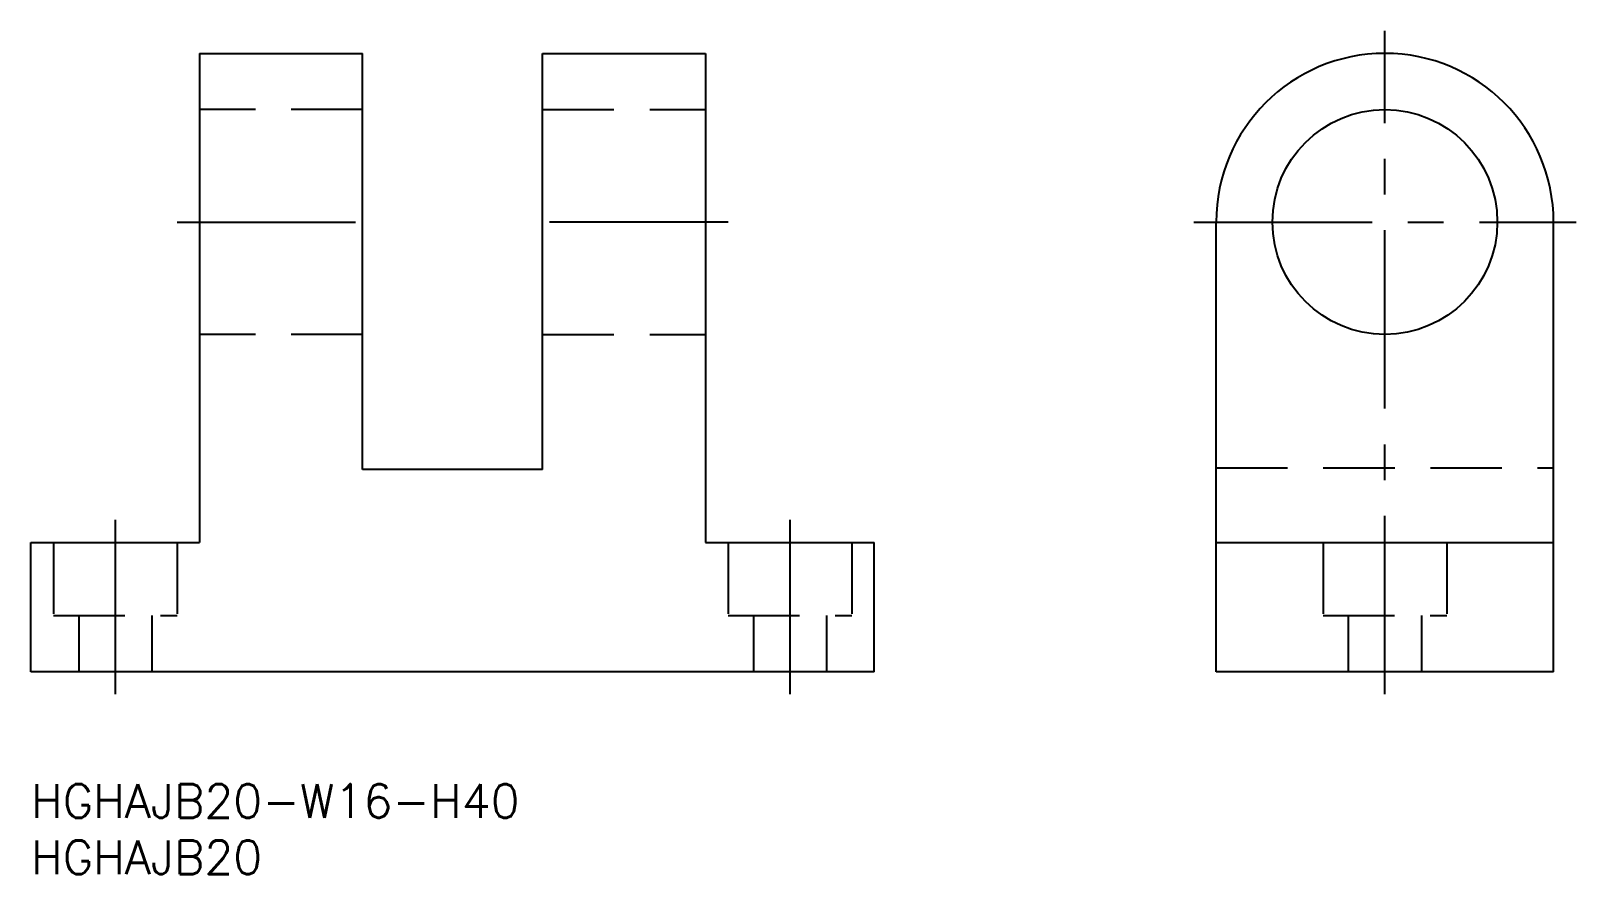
# Model space of a CAD drawing. Extents: x 0 to 137, y -8 to 67.
import ezdxf

# ---------------------------------------------------------------- set-up
doc = ezdxf.new("R2010")
doc.units = 0
doc.header["$LTSCALE"] = 0.5
doc.linetypes.add('CENTER', pattern=[50.8, 31.75, -6.35, 6.35, -6.35])
doc.linetypes.add('DASHED', pattern=[19.05, 12.7, -6.35])
doc.layers.get('0').update_dxf_attribs({"linetype": 'CONTINUOUS'})
for name, color, linetype in [('MSM_CENTER', 1, 'CENTER'), ('MSM_CONTINUOUS', 7, 'CONTINUOUS'), ('MSM_DASHED', 4, 'DASHED'), ('MSM_PART_NUMBER', 7, 'CONTINUOUS')]:
    doc.layers.add(name, color=color, linetype=linetype)
doc.styles.get("Standard").update_dxf_attribs({"font": 'txt.shx', "height": 3, "bigfont": 'bigfont.shx'})

# ---------------------------------------------------------------- blocks, each defined once
blk = doc.blocks.new('*U2')
at = {"layer": 'MSM_PART_NUMBER'}
blk.add_text('HGHAJB20-W16-H40', height=3, dxfattribs=at).set_placement((0, -3))
blk = doc.blocks.new('*U3')
at = {"layer": 'MSM_PART_NUMBER'}
blk.add_text('HGHAJB20', height=3, dxfattribs=at).set_placement((0, -8))

msp = doc.modelspace()

# ---------------------------------------------------------------- linework, layer by layer
at = {"color": 7, "linetype": 'CONTINUOUS'}
for p, q in [((15, 65), (15, 21.5)), ((29.5, 28), (29.5, 65)), ((45.5, 28), (45.5, 65)), ((60, 65), (60, 21.5)), ((105.4, 10), (105.4, 50)), ((135.4, 10), (135.4, 50)), ((45.5, 28), (29.5, 28)), ((0, 10), (0, 21.5)), ((0, 21.5), (15, 21.5)), ((60, 21.5), (75, 21.5)), ((75, 10), (75, 21.5)), ((105.4, 21.5), (135.4, 21.5)), ((75, 10), (0, 10)), ((135.4, 10), (105.4, 10))]:
    msp.add_line(p, q, dxfattribs=at)
msp.add_circle((120.4, 50), 10, dxfattribs=at)
msp.add_arc((120.4, 50), 15, 0, 180, dxfattribs=at)
at = {"layer": 'MSM_CENTER'}
for p, q in [((120.4, 8), (120.4, 67)), ((13, 50), (31.5, 50)), ((62, 50), (43.5, 50)), ((103.4, 50), (137.4, 50)), ((7.5, 23.5), (7.5, 8)), ((67.5, 23.5), (67.5, 8))]:
    msp.add_line(p, q, dxfattribs=at)
at = {"layer": 'MSM_CONTINUOUS'}
for p, q in [((15, 65), (29.5, 65)), ((45.5, 65), (60, 65))]:
    msp.add_line(p, q, dxfattribs=at)
at = {"layer": 'MSM_DASHED'}
for p, q in [((29.5, 60), (15, 60)), ((45.5, 60), (60, 60)), ((29.5, 40), (15, 40)), ((45.5, 40), (60, 40)), ((105.4, 28.13), (135.4, 28.13)), ((2, 21.5), (2, 15)), ((13, 21.5), (13, 15)), ((62, 21.5), (62, 15)), ((73, 21.5), (73, 15)), ((114.9, 21.5), (114.9, 15)), ((125.9, 21.5), (125.9, 15)), ((2, 15), (13, 15)), ((4.25, 15), (4.25, 10)), ((10.75, 15), (10.75, 10)), ((62, 15), (73, 15)), ((64.25, 15), (64.25, 10)), ((70.75, 15), (70.75, 10)), ((114.9, 15), (125.9, 15)), ((117.15, 15), (117.15, 10)), ((123.65, 15), (123.65, 10))]:
    msp.add_line(p, q, dxfattribs=at)

# ---------------------------------------------------------------- block references
at = {"layer": 'MSM_CONTINUOUS'}
for name in ['*U2', '*U3']:
    msp.add_blockref(name, (0, 0), dxfattribs=at)

doc.saveas('drawing.dxf')
